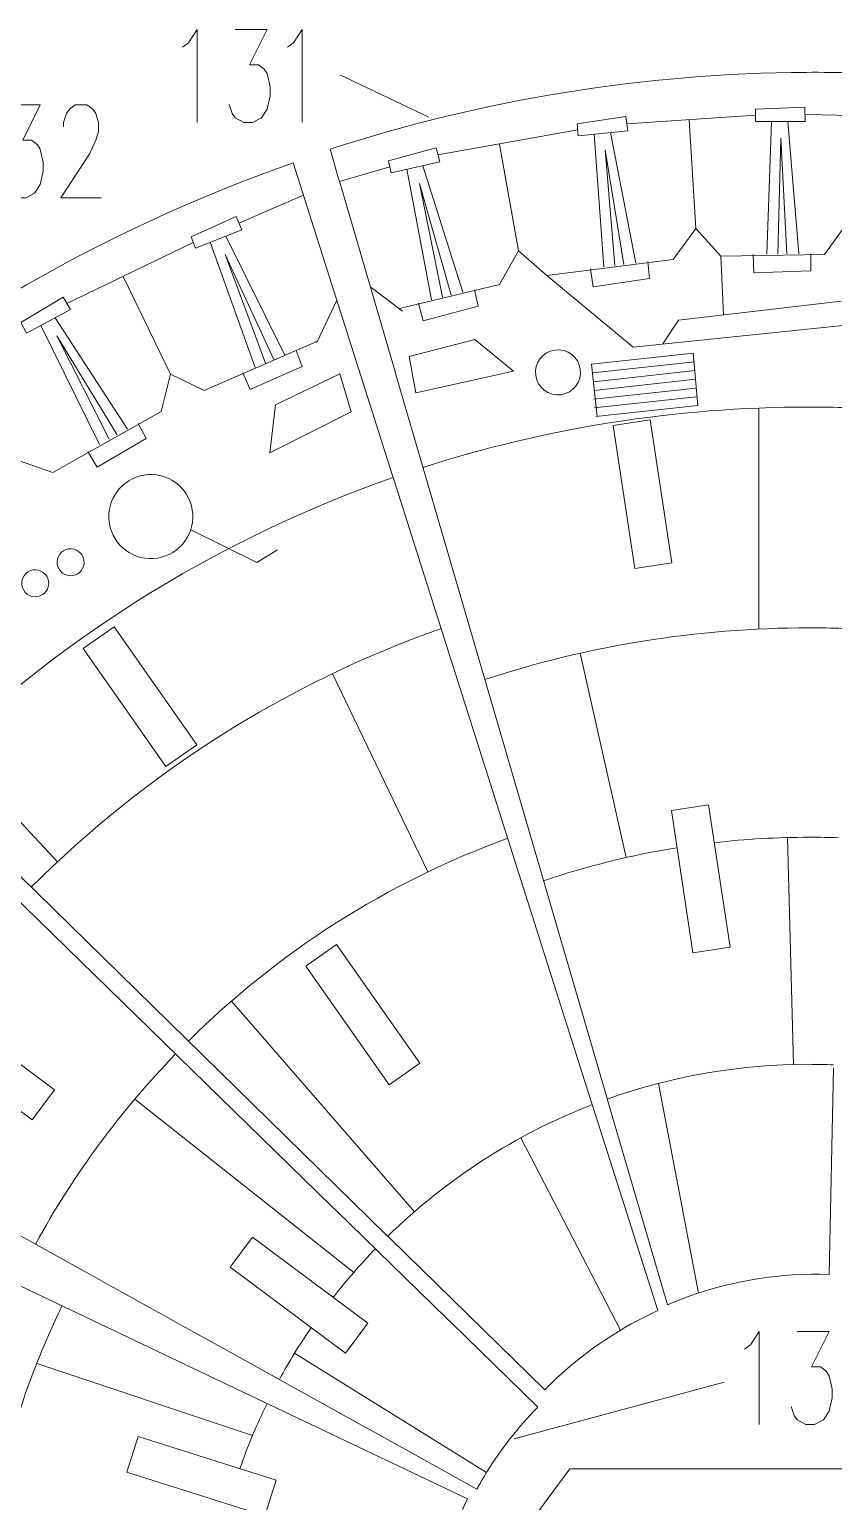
# Model space of a CAD drawing. Header units: millimetres. Extents: x -182 to 184, y -139 to 138.
# Drawn here: x -117.9 to -47, y 8.1 to 137.8 of the extents above; entities that cross this region are included whole.
import ezdxf

# ---------------------------------------------------------------- set-up
doc = ezdxf.new("R2010")
doc.units = ezdxf.units.MM
doc.header["$MEASUREMENT"] = 0
doc.layers.add('Layer 1', color=7, linetype='Continuous')

msp = doc.modelspace()

# ---------------------------------------------------------------- linework, layer by layer
at = {"layer": 'Layer 1', "color": 1, "lineweight": 9}
for points, knots in [([(-104.4362, 136.2726), (-104.4362, 136.2726), (-103.9271, 136.6588), (-103.9271, 136.6588), (-103.9271, 136.6588), (-103.9271, 136.6588), (-103.1556, 137.8292), (-103.1556, 137.8292), (-103.1556, 137.8292), (-103.1556, 137.8292), (-103.1556, 129.6369), (-103.1556, 129.6369)], [0, 0, 0, 0, 0.25, 0.25, 0.25, 0.25, 0.5, 0.5, 0.5, 0.5, 1, 1, 1, 1]), ([(-99.8075, 137.8292), (-99.8075, 137.8292), (-96.9839, 137.8292), (-96.9839, 137.8292), (-96.9839, 137.8292), (-96.9839, 137.8292), (-98.5268, 134.7161), (-98.5268, 134.7161), (-98.5268, 134.7161), (-98.5268, 134.7161), (-97.7554, 134.7161), (-97.7554, 134.7161), (-97.7554, 134.7161), (-97.7554, 134.7161), (-97.2385, 134.3182), (-97.2385, 134.3182), (-97.2385, 134.3182), (-97.2385, 134.3182), (-96.9839, 133.932), (-96.9839, 133.932), (-96.9839, 133.932), (-96.9839, 133.932), (-96.7216, 132.7617), (-96.7216, 132.7617), (-96.7216, 132.7617), (-96.7216, 132.7617), (-96.7216, 131.9776), (-96.7216, 131.9776), (-96.7216, 131.9776), (-96.7216, 131.9776), (-96.9839, 130.8072), (-96.9839, 130.8072), (-96.9839, 130.8072), (-96.9839, 130.8072), (-97.4931, 130.0348), (-97.4931, 130.0348), (-97.4931, 130.0348), (-97.4931, 130.0348), (-98.2645, 129.6369), (-98.2645, 129.6369), (-98.2645, 129.6369), (-98.2645, 129.6369), (-99.036, 129.6369), (-99.036, 129.6369), (-99.036, 129.6369), (-99.036, 129.6369), (-99.8075, 130.0348), (-99.8075, 130.0348), (-99.8075, 130.0348), (-99.8075, 130.0348), (-100.0698, 130.421), (-100.0698, 130.421), (-100.0698, 130.421), (-100.0698, 130.421), (-100.3243, 131.2051), (-100.3243, 131.2051)], [0, 0, 0, 0, 0.06666667, 0.06666667, 0.06666667, 0.06666667, 0.13333333, 0.13333333, 0.13333333, 0.13333333, 0.2, 0.2, 0.2, 0.2, 0.26666667, 0.26666667, 0.26666667, 0.26666667, 0.33333333, 0.33333333, 0.33333333, 0.33333333, 0.4, 0.4, 0.4, 0.4, 0.46666667, 0.46666667, 0.46666667, 0.46666667, 0.53333333, 0.53333333, 0.53333333, 0.53333333, 0.6, 0.6, 0.6, 0.6, 0.66666667, 0.66666667, 0.66666667, 0.66666667, 0.73333333, 0.73333333, 0.73333333, 0.73333333, 0.8, 0.8, 0.8, 0.8, 0.86666667, 0.86666667, 0.86666667, 0.86666667, 1, 1, 1, 1]), ([(-95.1787, 136.2726), (-95.1787, 136.2726), (-94.6695, 136.6588), (-94.6695, 136.6588), (-94.6695, 136.6588), (-94.6695, 136.6588), (-93.898, 137.8292), (-93.898, 137.8292), (-93.898, 137.8292), (-93.898, 137.8292), (-93.898, 129.6369), (-93.898, 129.6369)], [0, 0, 0, 0, 0.25, 0.25, 0.25, 0.25, 0.5, 0.5, 0.5, 0.5, 1, 1, 1, 1]), ([(-119.8123, 131.1807), (-119.8123, 131.1807), (-116.9887, 131.1807), (-116.9887, 131.1807), (-116.9887, 131.1807), (-116.9887, 131.1807), (-118.5316, 128.0676), (-118.5316, 128.0676), (-118.5316, 128.0676), (-118.5316, 128.0676), (-117.7602, 128.0676), (-117.7602, 128.0676), (-117.7602, 128.0676), (-117.7602, 128.0676), (-117.2433, 127.6696), (-117.2433, 127.6696), (-117.2433, 127.6696), (-117.2433, 127.6696), (-116.9887, 127.2835), (-116.9887, 127.2835), (-116.9887, 127.2835), (-116.9887, 127.2835), (-116.7264, 126.1131), (-116.7264, 126.1131), (-116.7264, 126.1131), (-116.7264, 126.1131), (-116.7264, 125.329), (-116.7264, 125.329), (-116.7264, 125.329), (-116.7264, 125.329), (-116.9887, 124.1587), (-116.9887, 124.1587), (-116.9887, 124.1587), (-116.9887, 124.1587), (-117.4979, 123.3862), (-117.4979, 123.3862), (-117.4979, 123.3862), (-117.4979, 123.3862), (-118.2693, 122.9884), (-118.2693, 122.9884), (-118.2693, 122.9884), (-118.2693, 122.9884), (-119.0408, 122.9884), (-119.0408, 122.9884), (-119.0408, 122.9884), (-119.0408, 122.9884), (-119.8123, 123.3862), (-119.8123, 123.3862), (-119.8123, 123.3862), (-119.8123, 123.3862), (-120.0746, 123.7724), (-120.0746, 123.7724), (-120.0746, 123.7724), (-120.0746, 123.7724), (-120.3291, 124.5566), (-120.3291, 124.5566)], [0, 0, 0, 0, 0.06666667, 0.06666667, 0.06666667, 0.06666667, 0.13333333, 0.13333333, 0.13333333, 0.13333333, 0.2, 0.2, 0.2, 0.2, 0.26666667, 0.26666667, 0.26666667, 0.26666667, 0.33333333, 0.33333333, 0.33333333, 0.33333333, 0.4, 0.4, 0.4, 0.4, 0.46666667, 0.46666667, 0.46666667, 0.46666667, 0.53333333, 0.53333333, 0.53333333, 0.53333333, 0.6, 0.6, 0.6, 0.6, 0.66666667, 0.66666667, 0.66666667, 0.66666667, 0.73333333, 0.73333333, 0.73333333, 0.73333333, 0.8, 0.8, 0.8, 0.8, 0.86666667, 0.86666667, 0.86666667, 0.86666667, 1, 1, 1, 1]), ([(-114.9289, 129.2379), (-114.9289, 129.2379), (-114.9289, 129.6241), (-114.9289, 129.6241), (-114.9289, 129.6241), (-114.9289, 129.6241), (-114.6743, 130.4083), (-114.6743, 130.4083), (-114.6743, 130.4083), (-114.6743, 130.4083), (-114.412, 130.7945), (-114.412, 130.7945), (-114.412, 130.7945), (-114.412, 130.7945), (-113.9028, 131.1807), (-113.9028, 131.1807), (-113.9028, 131.1807), (-113.9028, 131.1807), (-112.8691, 131.1807), (-112.8691, 131.1807), (-112.8691, 131.1807), (-112.8691, 131.1807), (-112.3599, 130.7945), (-112.3599, 130.7945), (-112.3599, 130.7945), (-112.3599, 130.7945), (-112.0976, 130.4083), (-112.0976, 130.4083), (-112.0976, 130.4083), (-112.0976, 130.4083), (-111.8431, 129.6241), (-111.8431, 129.6241), (-111.8431, 129.6241), (-111.8431, 129.6241), (-111.8431, 128.84), (-111.8431, 128.84), (-111.8431, 128.84), (-111.8431, 128.84), (-112.0976, 128.0676), (-112.0976, 128.0676), (-112.0976, 128.0676), (-112.0976, 128.0676), (-112.6145, 126.8973), (-112.6145, 126.8973), (-112.6145, 126.8973), (-112.6145, 126.8973), (-115.1835, 122.9884), (-115.1835, 122.9884), (-115.1835, 122.9884), (-115.1835, 122.9884), (-111.5885, 122.9884), (-111.5885, 122.9884)], [0, 0, 0, 0, 0.07142857, 0.07142857, 0.07142857, 0.07142857, 0.14285714, 0.14285714, 0.14285714, 0.14285714, 0.21428571, 0.21428571, 0.21428571, 0.21428571, 0.28571429, 0.28571429, 0.28571429, 0.28571429, 0.35714286, 0.35714286, 0.35714286, 0.35714286, 0.42857143, 0.42857143, 0.42857143, 0.42857143, 0.5, 0.5, 0.5, 0.5, 0.57142857, 0.57142857, 0.57142857, 0.57142857, 0.64285714, 0.64285714, 0.64285714, 0.64285714, 0.71428571, 0.71428571, 0.71428571, 0.71428571, 0.78571429, 0.78571429, 0.78571429, 0.78571429, 0.85714286, 0.85714286, 0.85714286, 0.85714286, 1, 1, 1, 1]), ([(-69.5447, 128.4399), (-69.5447, 128.4399), (-69.6554, 129.5018), (-69.6554, 129.5018), (-69.6554, 129.5018), (-69.6554, 129.5018), (-65.3535, 130.153), (-65.3535, 130.153), (-65.3535, 130.153), (-65.3535, 130.153), (-65.1776, 128.8945), (-65.1776, 128.8945), (-65.1776, 128.8945), (-65.1776, 128.8945), (-69.5447, 128.4399), (-69.5447, 128.4399)], [0, 0, 0, 0, 0.2, 0.2, 0.2, 0.2, 0.4, 0.4, 0.4, 0.4, 0.6, 0.6, 0.6, 0.6, 1, 1, 1, 1]), ([(-53.9259, 129.729), (-53.9259, 129.729), (-53.9217, 130.7966), (-53.9217, 130.7966), (-53.9217, 130.7966), (-53.9217, 130.7966), (-49.5747, 130.9815), (-49.5747, 130.9815), (-49.5747, 130.9815), (-49.5747, 130.9815), (-49.5351, 129.7113), (-49.5351, 129.7113), (-49.5351, 129.7113), (-49.5351, 129.7113), (-53.9259, 129.729), (-53.9259, 129.729)], [0, 0, 0, 0, 0.2, 0.2, 0.2, 0.2, 0.4, 0.4, 0.4, 0.4, 0.6, 0.6, 0.6, 0.6, 1, 1, 1, 1]), ([(-86.0497, 125.1963), (-86.0497, 125.1963), (-86.2822, 126.2383), (-86.2822, 126.2383), (-86.2822, 126.2383), (-86.2822, 126.2383), (-82.0842, 127.3816), (-82.0842, 127.3816), (-82.0842, 127.3816), (-82.0842, 127.3816), (-81.7642, 126.1518), (-81.7642, 126.1518), (-81.7642, 126.1518), (-81.7642, 126.1518), (-86.0497, 125.1963), (-86.0497, 125.1963)], [0, 0, 0, 0, 0.2, 0.2, 0.2, 0.2, 0.4, 0.4, 0.4, 0.4, 0.6, 0.6, 0.6, 0.6, 1, 1, 1, 1]), ([(-103.3014, 118.5505), (-103.3014, 118.5505), (-103.6934, 119.5435), (-103.6934, 119.5435), (-103.6934, 119.5435), (-103.6934, 119.5435), (-99.7249, 121.3271), (-99.7249, 121.3271), (-99.7249, 121.3271), (-99.7249, 121.3271), (-99.2171, 120.1622), (-99.2171, 120.1622), (-99.2171, 120.1622), (-99.2171, 120.1622), (-103.3014, 118.5505), (-103.3014, 118.5505)], [0, 0, 0, 0, 0.2, 0.2, 0.2, 0.2, 0.4, 0.4, 0.4, 0.4, 0.6, 0.6, 0.6, 0.6, 1, 1, 1, 1]), ([(-63.4288, 117.3548), (-63.4288, 117.3548), (-63.2798, 115.8653), (-63.2798, 115.8653), (-63.2798, 115.8653), (-63.2798, 115.8653), (-68.2488, 115.1497), (-68.2488, 115.1497), (-68.2488, 115.1497), (-68.2488, 115.1497), (-68.4732, 116.7422), (-68.4732, 116.7422)], [0, 0, 0, 0, 0.25, 0.25, 0.25, 0.25, 0.5, 0.5, 0.5, 0.5, 1, 1, 1, 1]), ([(-49.0375, 118.0505), (-49.0375, 118.0505), (-49.0496, 116.5536), (-49.0496, 116.5536), (-49.0496, 116.5536), (-49.0496, 116.5536), (-54.0666, 116.3765), (-54.0666, 116.3765), (-54.0666, 116.3765), (-54.0666, 116.3765), (-54.1185, 117.9839), (-54.1185, 117.9839)], [0, 0, 0, 0, 0.25, 0.25, 0.25, 0.25, 0.5, 0.5, 0.5, 0.5, 1, 1, 1, 1]), ([(-118.1918, 111.0679), (-118.1918, 111.0679), (-118.6948, 112.0096), (-118.6948, 112.0096), (-118.6948, 112.0096), (-118.6948, 112.0096), (-114.9562, 114.2352), (-114.9562, 114.2352), (-114.9562, 114.2352), (-114.9562, 114.2352), (-114.3186, 113.136), (-114.3186, 113.136), (-114.3186, 113.136), (-114.3186, 113.136), (-118.1918, 111.0679), (-118.1918, 111.0679)], [0, 0, 0, 0, 0.2, 0.2, 0.2, 0.2, 0.4, 0.4, 0.4, 0.4, 0.6, 0.6, 0.6, 0.6, 1, 1, 1, 1]), ([(-78.6955, 114.891), (-78.6955, 114.891), (-78.3756, 113.4286), (-78.3756, 113.4286), (-78.3756, 113.4286), (-78.3756, 113.4286), (-83.2288, 112.1444), (-83.2288, 112.1444), (-83.2288, 112.1444), (-83.2288, 112.1444), (-83.6354, 113.7003), (-83.6354, 113.7003)], [0, 0, 0, 0, 0.25, 0.25, 0.25, 0.25, 0.5, 0.5, 0.5, 0.5, 1, 1, 1, 1]), ([(-94.4309, 109.5172), (-94.4309, 109.5172), (-93.887, 108.1226), (-93.887, 108.1226), (-93.887, 108.1226), (-93.887, 108.1226), (-98.4808, 106.0977), (-98.4808, 106.0977), (-98.4808, 106.0977), (-98.4808, 106.0977), (-99.125, 107.5713), (-99.125, 107.5713)], [0, 0, 0, 0, 0.25, 0.25, 0.25, 0.25, 0.5, 0.5, 0.5, 0.5, 1, 1, 1, 1]), ([(-108.3467, 103.1081), (-108.3467, 103.1081), (-107.647, 101.7847), (-107.647, 101.7847), (-107.647, 101.7847), (-107.647, 101.7847), (-111.9791, 99.2479), (-111.9791, 99.2479), (-111.9791, 99.2479), (-111.9791, 99.2479), (-112.7875, 100.6382), (-112.7875, 100.6382)], [0, 0, 0, 0, 0.25, 0.25, 0.25, 0.25, 0.5, 0.5, 0.5, 0.5, 1, 1, 1, 1]), ([(-107.0793, 98.593), (-105.0353, 98.5062), (-103.4487, 96.7789), (-103.5355, 94.735), (-103.5355, 94.735), (-103.6223, 92.691), (-105.3495, 91.1045), (-107.3935, 91.1912), (-107.3935, 91.1912), (-109.4375, 91.278), (-111.024, 93.0053), (-110.9373, 95.0492), (-110.9373, 95.0492), (-110.8505, 97.0932), (-109.1232, 98.6797), (-107.0793, 98.593)], [0, 0, 0, 0, 0.2, 0.2, 0.2, 0.2, 0.4, 0.4, 0.4, 0.4, 0.6, 0.6, 0.6, 0.6, 1, 1, 1, 1]), ([(-54.8832, 21.5122), (-54.8832, 21.5122), (-54.3741, 21.8984), (-54.3741, 21.8984), (-54.3741, 21.8984), (-54.3741, 21.8984), (-53.6026, 23.0687), (-53.6026, 23.0687), (-53.6026, 23.0687), (-53.6026, 23.0687), (-53.6026, 14.8764), (-53.6026, 14.8764)], [0, 0, 0, 0, 0.25, 0.25, 0.25, 0.25, 0.5, 0.5, 0.5, 0.5, 1, 1, 1, 1]), ([(-50.2545, 23.0687), (-50.2545, 23.0687), (-47.4309, 23.0687), (-47.4309, 23.0687), (-47.4309, 23.0687), (-47.4309, 23.0687), (-48.9738, 19.9556), (-48.9738, 19.9556), (-48.9738, 19.9556), (-48.9738, 19.9556), (-48.2024, 19.9556), (-48.2024, 19.9556), (-48.2024, 19.9556), (-48.2024, 19.9556), (-47.6855, 19.5577), (-47.6855, 19.5577), (-47.6855, 19.5577), (-47.6855, 19.5577), (-47.4309, 19.1715), (-47.4309, 19.1715), (-47.4309, 19.1715), (-47.4309, 19.1715), (-47.1686, 18.0012), (-47.1686, 18.0012), (-47.1686, 18.0012), (-47.1686, 18.0012), (-47.1686, 17.2171), (-47.1686, 17.2171), (-47.1686, 17.2171), (-47.1686, 17.2171), (-47.4309, 16.0467), (-47.4309, 16.0467), (-47.4309, 16.0467), (-47.4309, 16.0467), (-47.9401, 15.2743), (-47.9401, 15.2743), (-47.9401, 15.2743), (-47.9401, 15.2743), (-48.7115, 14.8764), (-48.7115, 14.8764), (-48.7115, 14.8764), (-48.7115, 14.8764), (-49.483, 14.8764), (-49.483, 14.8764), (-49.483, 14.8764), (-49.483, 14.8764), (-50.2545, 15.2743), (-50.2545, 15.2743), (-50.2545, 15.2743), (-50.2545, 15.2743), (-50.5168, 15.6605), (-50.5168, 15.6605), (-50.5168, 15.6605), (-50.5168, 15.6605), (-50.7713, 16.4446), (-50.7713, 16.4446)], [0, 0, 0, 0, 0.06666667, 0.06666667, 0.06666667, 0.06666667, 0.13333333, 0.13333333, 0.13333333, 0.13333333, 0.2, 0.2, 0.2, 0.2, 0.26666667, 0.26666667, 0.26666667, 0.26666667, 0.33333333, 0.33333333, 0.33333333, 0.33333333, 0.4, 0.4, 0.4, 0.4, 0.46666667, 0.46666667, 0.46666667, 0.46666667, 0.53333333, 0.53333333, 0.53333333, 0.53333333, 0.6, 0.6, 0.6, 0.6, 0.66666667, 0.66666667, 0.66666667, 0.66666667, 0.73333333, 0.73333333, 0.73333333, 0.73333333, 0.8, 0.8, 0.8, 0.8, 0.86666667, 0.86666667, 0.86666667, 0.86666667, 1, 1, 1, 1])]:
    msp.add_open_spline(points, degree=3, knots=knots, dxfattribs=at)
at = {"layer": 'Layer 1', "lineweight": 9}
for points, knots in [([(-45.6388, 112.0878), (-45.6388, 112.0878), (-45.1727, 134.0087), (-45.1727, 134.0087), (-45.1727, 134.0087), (-46.5086, 134.0401), (-48.1155, 134.055), (-49.4509, 134.0479), (-49.4509, 134.0479), (-63.7022, 133.9591), (-77.8606, 131.6785), (-91.4339, 127.2764), (-91.4339, 127.2764), (-91.4339, 127.2764), (-90.6795, 124.6924), (-90.6795, 124.6924)], [0, 0, 0, 0, 0.2, 0.2, 0.2, 0.2, 0.4, 0.4, 0.4, 0.4, 0.6, 0.6, 0.6, 0.6, 1, 1, 1, 1]), ([(-93.8595, 123.478), (-93.8595, 123.478), (-94.6812, 126.0645), (-94.6812, 126.0645), (-94.6812, 126.0645), (-95.6829, 125.7162), (-96.6682, 125.3569), (-97.6611, 124.9861), (-97.6611, 124.9861), (-112.8199, 119.3043), (-126.8956, 111.0047), (-139.2096, 100.4723), (-139.2096, 100.4723), (-139.2096, 100.4723), (-139.289, 98.7578), (-139.289, 98.7578)], [0, 0, 0, 0, 0.2, 0.2, 0.2, 0.2, 0.4, 0.4, 0.4, 0.4, 0.6, 0.6, 0.6, 0.6, 1, 1, 1, 1]), ([(-61.2961, 90.8148), (-61.2961, 90.8148), (-64.572, 90.3182), (-64.572, 90.3182), (-64.572, 90.3182), (-64.572, 90.3182), (-66.4816, 102.9151), (-66.4816, 102.9151), (-66.4816, 102.9151), (-66.4816, 102.9151), (-63.2056, 103.4117), (-63.2056, 103.4117), (-63.2056, 103.4117), (-63.2056, 103.4117), (-61.2961, 90.8148), (-61.2961, 90.8148)], [0, 0, 0, 0, 0.2, 0.2, 0.2, 0.2, 0.4, 0.4, 0.4, 0.4, 0.6, 0.6, 0.6, 0.6, 1, 1, 1, 1]), ([(-103.1851, 74.7636), (-103.1851, 74.7636), (-105.9057, 72.855), (-105.9057, 72.855), (-105.9057, 72.855), (-105.9057, 72.855), (-113.2049, 83.2592), (-113.2049, 83.2592), (-113.2049, 83.2592), (-113.2049, 83.2592), (-110.4844, 85.1679), (-110.4844, 85.1679), (-110.4844, 85.1679), (-110.4844, 85.1679), (-103.1851, 74.7636), (-103.1851, 74.7636)], [0, 0, 0, 0, 0.2, 0.2, 0.2, 0.2, 0.4, 0.4, 0.4, 0.4, 0.6, 0.6, 0.6, 0.6, 1, 1, 1, 1]), ([(-56.1593, 56.9295), (-56.1593, 56.9295), (-59.4353, 56.4329), (-59.4353, 56.4329), (-59.4353, 56.4329), (-59.4353, 56.4329), (-61.3391, 68.9915), (-61.3391, 68.9915), (-61.3391, 68.9915), (-61.3391, 68.9915), (-58.0631, 69.4881), (-58.0631, 69.4881), (-58.0631, 69.4881), (-58.0631, 69.4881), (-56.1593, 56.9295), (-56.1593, 56.9295)], [0, 0, 0, 0, 0.2, 0.2, 0.2, 0.2, 0.4, 0.4, 0.4, 0.4, 0.6, 0.6, 0.6, 0.6, 1, 1, 1, 1]), ([(-83.5106, 46.7198), (-83.5106, 46.7198), (-86.2313, 44.8112), (-86.2313, 44.8112), (-86.2313, 44.8112), (-86.2313, 44.8112), (-93.5724, 55.2752), (-93.5724, 55.2752), (-93.5724, 55.2752), (-93.5724, 55.2752), (-90.8518, 57.1839), (-90.8518, 57.1839), (-90.8518, 57.1839), (-90.8518, 57.1839), (-83.5106, 46.7198), (-83.5106, 46.7198)], [0, 0, 0, 0, 0.2, 0.2, 0.2, 0.2, 0.4, 0.4, 0.4, 0.4, 0.6, 0.6, 0.6, 0.6, 1, 1, 1, 1]), ([(-117.6962, 41.7104), (-117.6962, 41.7104), (-127.8859, 49.2906), (-127.8859, 49.2906), (-127.8859, 49.2906), (-127.8859, 49.2906), (-125.9151, 51.9399), (-125.9151, 51.9399), (-125.9151, 51.9399), (-125.9151, 51.9399), (-115.7254, 44.3597), (-115.7254, 44.3597), (-115.7254, 44.3597), (-115.7254, 44.3597), (-117.6962, 41.7104), (-117.6962, 41.7104)], [0, 0, 0, 0, 0.2, 0.2, 0.2, 0.2, 0.4, 0.4, 0.4, 0.4, 0.6, 0.6, 0.6, 0.6, 1, 1, 1, 1]), ([(-66.912, 43.2818), (-66.912, 43.2818), (-61.695, 25.4123), (-61.695, 25.4123), (-61.695, 25.4123), (-61.1345, 25.6502), (-60.5008, 25.9007), (-59.9296, 26.1104), (-59.9296, 26.1104), (-55.9323, 27.5612), (-51.687, 28.2392), (-47.4246, 28.1007), (-47.4246, 28.1007), (-47.4246, 28.1007), (-47.0378, 46.2905), (-47.0378, 46.2905)], [0, 0, 0, 0, 0.2, 0.2, 0.2, 0.2, 0.4, 0.4, 0.4, 0.4, 0.6, 0.6, 0.6, 0.6, 1, 1, 1, 1]), ([(-90.075, 21.1629), (-90.075, 21.1629), (-100.2427, 28.7266), (-100.2427, 28.7266), (-100.2427, 28.7266), (-100.2427, 28.7266), (-98.2718, 31.376), (-98.2718, 31.376), (-98.2718, 31.376), (-98.2718, 31.376), (-88.1042, 23.8123), (-88.1042, 23.8123), (-88.1042, 23.8123), (-88.1042, 23.8123), (-90.075, 21.1629), (-90.075, 21.1629)], [0, 0, 0, 0, 0.2, 0.2, 0.2, 0.2, 0.4, 0.4, 0.4, 0.4, 0.6, 0.6, 0.6, 0.6, 1, 1, 1, 1]), ([(-62.5456, 24.9094), (-65.7275, 23.4543), (-68.6591, 21.5101), (-71.2336, 19.1517), (-71.2336, 19.1517), (-71.6689, 18.7519), (-72.0942, 18.3409), (-72.5094, 17.9192), (-72.5094, 17.9192), (-72.5094, 17.9192), (-86.1434, 31.2621), (-86.1434, 31.2621)], [0, 0, 0, 0, 0.25, 0.25, 0.25, 0.25, 0.5, 0.5, 0.5, 0.5, 1, 1, 1, 1]), ([(-87.8956, 14.3924), (-87.8956, 14.3924), (-78.4937, 9.1766), (-78.4937, 9.1766), (-78.4937, 9.1766), (-78.2926, 9.5409), (-78.0736, 9.9181), (-77.8593, 10.2745), (-77.8593, 10.2745), (-76.5225, 12.4902), (-74.9329, 14.5457), (-73.1218, 16.3978), (-73.1218, 16.3978), (-73.1218, 16.3978), (-80.7355, 23.8209), (-80.7355, 23.8209)], [0, 0, 0, 0, 0.2, 0.2, 0.2, 0.2, 0.4, 0.4, 0.4, 0.4, 0.6, 0.6, 0.6, 0.6, 1, 1, 1, 1]), ([(-96.1959, 9.9705), (-96.1959, 9.9705), (-97.1949, 6.8154), (-97.1949, 6.8154), (-97.1949, 6.8154), (-97.1949, 6.8154), (-109.3596, 10.6669), (-109.3596, 10.6669), (-109.3596, 10.6669), (-109.3596, 10.6669), (-108.3606, 13.822), (-108.3606, 13.822), (-108.3606, 13.822), (-108.3606, 13.822), (-96.1959, 9.9705), (-96.1959, 9.9705)], [0, 0, 0, 0, 0.2, 0.2, 0.2, 0.2, 0.4, 0.4, 0.4, 0.4, 0.6, 0.6, 0.6, 0.6, 1, 1, 1, 1]), ([(-32.6099, 0.5131), (-32.6099, 0.5131), (-32.6099, 1.8438), (-32.6099, 1.8438), (-32.6099, 1.8438), (-32.6099, 1.8438), (-39.327, 10.9552), (-39.327, 10.9552), (-39.327, 10.9552), (-39.327, 10.9552), (-70.3037, 10.9552), (-70.3037, 10.9552), (-70.3037, 10.9552), (-70.3037, 10.9552), (-77.3343, 1.4186), (-77.3343, 1.4186), (-77.3343, 1.4186), (-77.3343, 1.4186), (-77.3343, 0.5131), (-77.3343, 0.5131)], [0, 0, 0, 0, 0.16666667, 0.16666667, 0.16666667, 0.16666667, 0.33333333, 0.33333333, 0.33333333, 0.33333333, 0.5, 0.5, 0.5, 0.5, 0.66666667, 0.66666667, 0.66666667, 0.66666667, 1, 1, 1, 1]), ([(-79.3222, 8.3087), (-80.6913, 5.418), (-81.9597, 1.6277), (-82.1824, -1.5895), (-82.1824, -1.5895), (-82.1824, -1.5895), (-101.5561, 0.8467), (-101.5561, 0.8467)], [0, 0, 0, 0, 0.33333333, 0.33333333, 0.33333333, 0.33333333, 1, 1, 1, 1])]:
    msp.add_open_spline(points, degree=3, knots=knots, dxfattribs=at)
at = {"layer": 'Layer 1', "color": 1, "lineweight": 9}
for points in [[(-90.5843, 133.8287), (-90.5843, 133.8287), (-82.7198, 130.0989), (-82.7198, 130.0989)], [(-67.2867, 116.9039), (-67.2867, 116.9039), (-68.1455, 128.5855), (-68.1455, 128.5855)], [(-66.695, 128.7365), (-66.695, 128.7365), (-64.4833, 117.243), (-64.4833, 117.243)], [(-52.9215, 118.0171), (-52.9215, 118.0171), (-52.519, 129.7233), (-52.519, 129.7233)], [(-51.0608, 129.7174), (-51.0608, 129.7174), (-50.0979, 118.0527), (-50.0979, 118.0527)], [(-90.5156, 124.1546), (-90.5156, 124.1546), (-90.6858, 124.6904), (-90.6858, 124.6904)], [(-82.4756, 113.9979), (-82.4756, 113.9979), (-84.6766, 125.5024), (-84.6766, 125.5024)], [(-83.2533, 125.8198), (-83.2533, 125.8198), (-79.73, 114.6582), (-79.73, 114.6582)], [(-93.6893, 122.9422), (-93.6893, 122.9422), (-93.8595, 123.478), (-93.8595, 123.478)], [(-100.6362, 119.6022), (-100.6362, 119.6022), (-95.4165, 109.1261), (-95.4165, 109.1261)], [(-98.0256, 108.046), (-98.0256, 108.046), (-101.9927, 119.0669), (-101.9927, 119.0669)], [(-72.3327, 116.1341), (-72.3327, 116.1341), (-61.1751, 117.5654), (-61.1751, 117.5654)], [(-56.965, 117.8553), (-56.965, 117.8553), (-47.8324, 117.9815), (-47.8324, 117.9815)], [(-85.3211, 113.2184), (-85.3211, 113.2184), (-76.4812, 115.3602), (-76.4812, 115.3602)], [(-111.7497, 101.2355), (-111.7497, 101.2355), (-116.9508, 111.7305), (-116.9508, 111.7305)], [(-115.6644, 112.4174), (-115.6644, 112.4174), (-109.2811, 102.6068), (-109.2811, 102.6068)], [(-92.5443, 110.357), (-92.5443, 110.357), (-102.5491, 106.0094), (-102.5491, 106.0094)], [(-59.4052, 109.2977), (-59.4052, 109.2977), (-59.0046, 104.6885), (-59.0046, 104.6885)], [(-85.5772, 107.2162), (-85.5772, 107.2162), (-85.735, 107.7558), (-85.735, 107.7558)], [(-68.3906, 108.313), (-68.3906, 108.313), (-67.8866, 103.7151), (-67.8866, 103.7151)], [(-106.3389, 104.1531), (-106.3389, 104.1531), (-115.89, 98.7698), (-115.89, 98.7698)], [(-85.7877, 98.0706), (-85.7877, 98.0706), (-85.9583, 98.6062), (-85.9583, 98.6062)], [(-68.2269, 42.7939), (-68.2269, 42.7939), (-68.3975, 43.3295), (-68.3975, 43.3295)], [(-66.9118, 43.2819), (-66.9118, 43.2819), (-67.0696, 43.8215), (-67.0696, 43.8215)], [(-91.3035, 34.1244), (-91.3035, 34.1244), (-90.9009, 33.732), (-90.9009, 33.732)], [(-86.1434, 31.2621), (-86.1434, 31.2621), (-86.5452, 31.6553), (-86.5452, 31.6553)], [(-81.138, 24.2134), (-81.138, 24.2134), (-80.7354, 23.821), (-80.7354, 23.821)], [(-102.3245, 22.3968), (-102.3245, 22.3968), (-101.8329, 22.1242), (-101.8329, 22.1242)], [(-56.681, 18.6051), (-56.681, 18.6051), (-75.2079, 13.5976), (-75.2079, 13.5976)], [(-97.2463, 16.8423), (-97.2463, 16.8423), (-96.7387, 16.6007), (-96.7387, 16.6007)], [(-88.3957, 14.6498), (-88.3957, 14.6498), (-87.8881, 14.4082), (-87.8881, 14.4082)]]:
    msp.add_open_spline(points, degree=3, dxfattribs=at)
at = {"layer": 'Layer 1', "color": 5, "lineweight": 9}
for points in [[(-53.9237, 130.2627), (-53.9237, 130.2627), (-65.2655, 129.5237), (-65.2655, 129.5237)], [(-59.7618, 129.8474), (-59.7618, 129.8474), (-59.1722, 120.2943), (-59.1722, 120.2943)], [(-49.5549, 130.3463), (-49.5549, 130.3463), (-45.2525, 130.2548), (-45.2525, 130.2548)], [(-69.6, 128.9708), (-69.6, 128.9708), (-81.9242, 126.7667), (-81.9242, 126.7667)], [(-76.4946, 127.7233), (-76.4946, 127.7233), (-74.8065, 118.3021), (-74.8065, 118.3021)], [(-86.1659, 125.7173), (-86.1659, 125.7173), (-90.6007, 124.4225), (-90.6007, 124.4225)], [(-99.471, 120.7446), (-99.471, 120.7446), (-93.7744, 123.2101), (-93.7744, 123.2101)], [(-47.8324, 117.9815), (-47.8324, 117.9815), (-45.4863, 121.2668), (-45.4863, 121.2668)], [(-103.4973, 119.047), (-103.4973, 119.047), (-114.6373, 113.6856), (-114.6373, 113.6856)], [(-56.9651, 117.8553), (-56.9651, 117.8553), (-56.7443, 112.68), (-56.7443, 112.68)], [(-109.6622, 116.0611), (-109.6622, 116.0611), (-105.5131, 107.4359), (-105.5131, 107.4359)], [(-87.8149, 115.0804), (-87.8149, 115.0804), (-85.0417, 113.0098), (-85.0417, 113.0098)], [(-90.8353, 113.9583), (-90.8353, 113.9583), (-92.5934, 110.2234), (-92.5934, 110.2234)], [(-59.4052, 109.2977), (-59.4052, 109.2977), (-68.3905, 108.3129), (-68.3905, 108.3129)], [(-59.3092, 108.5327), (-59.3092, 108.5327), (-68.2946, 107.5479), (-68.2946, 107.5479)], [(-59.2295, 107.7659), (-59.2295, 107.7659), (-68.2148, 106.7811), (-68.2148, 106.7811)], [(-59.1769, 106.9963), (-59.1769, 106.9963), (-68.1622, 106.0115), (-68.1622, 106.0115)], [(-59.1834, 106.2199), (-59.1834, 106.2199), (-68.1687, 105.2351), (-68.1687, 105.2351)], [(-59.1549, 105.4477), (-59.1549, 105.4477), (-68.1402, 104.4629), (-68.1402, 104.4629)], [(-59.0046, 104.6886), (-59.0046, 104.6886), (-67.99, 103.7038), (-67.99, 103.7038)], [(-53.6284, 84.9803), (-53.6284, 84.9803), (-53.6292, 104.4574), (-53.6292, 104.4574)], [(-127.7529, 71.9835), (-116.0714, 83.6693), (-101.7997, 92.7659), (-85.873, 98.3384)], [(-117.7854, 62.2287), (-107.6828, 72.3045), (-95.3742, 80.1697), (-81.6474, 85.0373)], [(-65.3176, 64.8393), (-65.3176, 64.8393), (-69.3706, 82.8521), (-69.3706, 82.8521)], [(-91.2316, 81.0463), (-91.2316, 81.0463), (-82.8265, 63.5655), (-82.8265, 63.5655)], [(-124.9834, 74.6602), (-124.9834, 74.6602), (-115.4662, 64.4668), (-115.4662, 64.4668)], [(-103.9248, 48.664), (-96.0188, 56.5016), (-86.4394, 62.6541), (-75.7703, 66.5378)], [(-50.5771, 46.5949), (-50.5771, 46.5949), (-51.0961, 66.6029), (-51.0961, 66.6029)], [(-72.6081, 62.7927), (-68.8152, 64.0741), (-64.883, 65.0534), (-60.8404, 65.7015)], [(-100.1204, 52.1932), (-100.1204, 52.1932), (-84.0028, 33.6155), (-84.0028, 33.6155)], [(-117.4136, 30.7674), (-114.0485, 36.904), (-109.8797, 42.5375), (-105.0493, 47.5262)], [(-62.4774, 44.933), (-62.4774, 44.933), (-58.9551, 26.4471), (-58.9551, 26.4471)], [(-108.6587, 43.5324), (-108.6587, 43.5324), (-89.3519, 28.2671), (-89.3519, 28.2671)], [(-86.3443, 31.4587), (-81.2283, 36.4605), (-75.1071, 40.4386), (-68.3122, 43.0617)], [(-74.617, 40.1384), (-74.617, 40.1384), (-65.8377, 23.1764), (-65.8377, 23.1764)], [(-91.1513, 26.079), (-89.9896, 27.5705), (-88.7501, 28.9985), (-87.4391, 30.3568)], [(-121.6971, 3.3793), (-120.6403, 11.1493), (-118.3643, 18.5317), (-115.0684, 25.3273)], [(-95.9022, 18.834), (-95.0435, 20.41), (-94.1072, 21.9379), (-93.0989, 23.4123)], [(-94.5583, 21.1585), (-94.5583, 21.1585), (-77.6324, 10.6454), (-77.6324, 10.6454)], [(-117.3022, 20.2352), (-117.3022, 20.2352), (-98.2744, 13.8865), (-98.2744, 13.8865)], [(-99.3873, 10.9809), (-98.699, 12.9498), (-97.8981, 14.8659), (-96.9925, 16.7215)]]:
    msp.add_open_spline(points, degree=3, dxfattribs=at)
for points, knots in [([(-66.3161, 117.0282), (-66.3161, 117.0282), (-67.1635, 127.2038), (-67.1635, 127.2038), (-67.1635, 127.2038), (-67.1635, 127.2038), (-65.5233, 117.1242), (-65.5233, 117.1242)], [0, 0, 0, 0, 0.33333333, 0.33333333, 0.33333333, 0.33333333, 1, 1, 1, 1]), ([(-51.9431, 118.0362), (-51.9431, 118.0362), (-51.6914, 128.244), (-51.6914, 128.244), (-51.6914, 128.244), (-51.6914, 128.244), (-51.1446, 118.0465), (-51.1446, 118.0465)], [0, 0, 0, 0, 0.33333333, 0.33333333, 0.33333333, 0.33333333, 1, 1, 1, 1]), ([(-81.5257, 114.2333), (-81.5257, 114.2333), (-83.5418, 124.2432), (-83.5418, 124.2432), (-83.5418, 124.2432), (-83.5418, 124.2432), (-80.7493, 114.4203), (-80.7493, 114.4203)], [0, 0, 0, 0, 0.33333333, 0.33333333, 0.33333333, 0.33333333, 1, 1, 1, 1]), ([(-61.1752, 117.5654), (-61.1752, 117.5654), (-59.1722, 120.2944), (-59.1722, 120.2944), (-59.1722, 120.2944), (-59.1722, 120.2944), (-56.9651, 117.8553), (-56.9651, 117.8553)], [0, 0, 0, 0, 0.33333333, 0.33333333, 0.33333333, 0.33333333, 1, 1, 1, 1]), ([(-76.4812, 115.3603), (-76.4812, 115.3603), (-74.8066, 118.3022), (-74.8066, 118.3022), (-74.8066, 118.3022), (-74.8066, 118.3022), (-72.3327, 116.1341), (-72.3327, 116.1341)], [0, 0, 0, 0, 0.33333333, 0.33333333, 0.33333333, 0.33333333, 1, 1, 1, 1]), ([(-97.1241, 108.4266), (-97.1241, 108.4266), (-100.6756, 117.9999), (-100.6756, 117.9999), (-100.6756, 117.9999), (-100.6756, 117.9999), (-96.3863, 108.7322), (-96.3863, 108.7322)], [0, 0, 0, 0, 0.33333333, 0.33333333, 0.33333333, 0.33333333, 1, 1, 1, 1]), ([(-45.6447, 111.8068), (-45.6447, 111.8068), (-64.7031, 109.835), (-64.7031, 109.835), (-64.7031, 109.835), (-64.7031, 109.835), (-72.3327, 116.1341), (-72.3327, 116.1341)], [0, 0, 0, 0, 0.33333333, 0.33333333, 0.33333333, 0.33333333, 1, 1, 1, 1]), ([(-46.3668, 113.8933), (-46.3668, 113.8933), (-60.7225, 112.215), (-60.7225, 112.215), (-60.7225, 112.215), (-60.7225, 112.215), (-62.0913, 110.1052), (-62.0913, 110.1052)], [0, 0, 0, 0, 0.33333333, 0.33333333, 0.33333333, 0.33333333, 1, 1, 1, 1]), ([(-110.8976, 101.7166), (-110.8976, 101.7166), (-115.5202, 110.8211), (-115.5202, 110.8211), (-115.5202, 110.8211), (-115.5202, 110.8211), (-110.1995, 102.1046), (-110.1995, 102.1046)], [0, 0, 0, 0, 0.33333333, 0.33333333, 0.33333333, 0.33333333, 1, 1, 1, 1]), ([(-78.6595, 110.498), (-78.6595, 110.498), (-84.4535, 109.0081), (-84.4535, 109.0081), (-84.4535, 109.0081), (-84.4535, 109.0081), (-83.8614, 105.7894), (-83.8614, 105.7894), (-83.8614, 105.7894), (-83.8614, 105.7894), (-75.2572, 107.6983), (-75.2572, 107.6983), (-75.2572, 107.6983), (-75.2572, 107.6983), (-78.6595, 110.498), (-78.6595, 110.498)], [0, 0, 0, 0, 0.2, 0.2, 0.2, 0.2, 0.4, 0.4, 0.4, 0.4, 0.6, 0.6, 0.6, 0.6, 1, 1, 1, 1]), ([(-71.2141, 109.5829), (-70.1203, 109.5139), (-69.2897, 108.5712), (-69.3587, 107.4774), (-69.3587, 107.4774), (-69.4278, 106.3836), (-70.3704, 105.553), (-71.4643, 105.622), (-71.4643, 105.622), (-72.5581, 105.6911), (-73.3887, 106.6337), (-73.3196, 107.7275), (-73.3196, 107.7275), (-73.2506, 108.8214), (-72.308, 109.652), (-71.2141, 109.5829)], [0, 0, 0, 0, 0.2, 0.2, 0.2, 0.2, 0.4, 0.4, 0.4, 0.4, 0.6, 0.6, 0.6, 0.6, 1, 1, 1, 1]), ([(-106.339, 104.1531), (-106.339, 104.1531), (-105.5132, 107.436), (-105.5132, 107.436), (-105.5132, 107.436), (-105.5132, 107.436), (-102.5491, 106.0094), (-102.5491, 106.0094)], [0, 0, 0, 0, 0.33333333, 0.33333333, 0.33333333, 0.33333333, 1, 1, 1, 1]), ([(-96.2395, 104.734), (-96.2395, 104.734), (-90.5621, 107.4723), (-90.5621, 107.4723), (-90.5621, 107.4723), (-90.5621, 107.4723), (-89.5789, 104.1202), (-89.5789, 104.1202), (-89.5789, 104.1202), (-89.5789, 104.1202), (-96.7496, 100.5186), (-96.7496, 100.5186), (-96.7496, 100.5186), (-96.7496, 100.5186), (-96.2395, 104.734), (-96.2395, 104.734)], [0, 0, 0, 0, 0.2, 0.2, 0.2, 0.2, 0.4, 0.4, 0.4, 0.4, 0.6, 0.6, 0.6, 0.6, 1, 1, 1, 1]), ([(-83.2434, 99.2215), (-72.5036, 102.6784), (-61.0505, 104.5456), (-49.1613, 104.5456), (-49.1613, 104.5456), (-48.037, 104.5456), (-46.9165, 104.5288), (-45.8002, 104.4957)], [0, 0, 0, 0, 0.33333333, 0.33333333, 0.33333333, 0.33333333, 1, 1, 1, 1]), ([(-119.4451, 96.4961), (-119.4451, 96.4961), (-118.9965, 99.8514), (-118.9965, 99.8514), (-118.9965, 99.8514), (-118.9965, 99.8514), (-115.8899, 98.7698), (-115.8899, 98.7698)], [0, 0, 0, 0, 0.33333333, 0.33333333, 0.33333333, 0.33333333, 1, 1, 1, 1]), ([(-103.7241, 93.7122), (-103.7241, 93.7122), (-97.8889, 90.8342), (-97.8889, 90.8342), (-97.8889, 90.8342), (-97.8889, 90.8342), (-96.0759, 91.9643), (-96.0759, 91.9643)], [0, 0, 0, 0, 0.33333333, 0.33333333, 0.33333333, 0.33333333, 1, 1, 1, 1]), ([(-114.2571, 92.0598), (-113.6001, 92.0319), (-113.0902, 91.4767), (-113.1181, 90.8197), (-113.1181, 90.8197), (-113.146, 90.1627), (-113.7011, 89.6528), (-114.3581, 89.6807), (-114.3581, 89.6807), (-115.0152, 89.7086), (-115.5251, 90.2637), (-115.4972, 90.9207), (-115.4972, 90.9207), (-115.4693, 91.5777), (-114.9142, 92.0876), (-114.2571, 92.0598)], [0, 0, 0, 0, 0.2, 0.2, 0.2, 0.2, 0.4, 0.4, 0.4, 0.4, 0.6, 0.6, 0.6, 0.6, 1, 1, 1, 1]), ([(-117.3813, 90.2062), (-116.7243, 90.1783), (-116.2144, 89.6232), (-116.2422, 88.9662), (-116.2422, 88.9662), (-116.2701, 88.3092), (-116.8253, 87.7992), (-117.4823, 87.8271), (-117.4823, 87.8271), (-118.1393, 87.855), (-118.6492, 88.4102), (-118.6213, 89.0672), (-118.6213, 89.0672), (-118.5934, 89.7242), (-118.0383, 90.2341), (-117.3813, 90.2062)], [0, 0, 0, 0, 0.2, 0.2, 0.2, 0.2, 0.4, 0.4, 0.4, 0.4, 0.6, 0.6, 0.6, 0.6, 1, 1, 1, 1]), ([(-77.7862, 80.5293), (-68.7798, 83.4871), (-59.1574, 85.0872), (-49.1613, 85.0872), (-49.1613, 85.0872), (-48.1751, 85.0872), (-47.1926, 85.0715), (-46.2139, 85.0406)], [0, 0, 0, 0, 0.33333333, 0.33333333, 0.33333333, 0.33333333, 1, 1, 1, 1]), ([(-57.5574, 66.1518), (-54.8023, 66.4664), (-52.0006, 66.628), (-49.1613, 66.628), (-49.1613, 66.628), (-48.3061, 66.628), (-47.4543, 66.6133), (-46.6063, 66.5842)], [0, 0, 0, 0, 0.33333333, 0.33333333, 0.33333333, 0.33333333, 1, 1, 1, 1]), ([(-66.9907, 43.5517), (-61.4172, 45.5341), (-55.4152, 46.6134), (-49.1613, 46.6134), (-49.1613, 46.6134), (-48.4481, 46.6134), (-47.7382, 46.5993), (-47.0318, 46.5715)], [0, 0, 0, 0, 0.33333333, 0.33333333, 0.33333333, 0.33333333, 1, 1, 1, 1])]:
    msp.add_open_spline(points, degree=3, knots=knots, dxfattribs=at)
at = {"layer": 'Layer 1', "lineweight": 9}
for points in [[(-90.5219, 124.1526), (-90.5219, 124.1526), (-85.7349, 107.7558), (-85.7349, 107.7558)], [(-85.9581, 98.6063), (-85.9581, 98.6063), (-93.6893, 122.9422), (-93.6893, 122.9422)], [(-85.5774, 107.2161), (-85.5774, 107.2161), (-67.0695, 43.8215), (-67.0695, 43.8215)], [(-68.3974, 43.3296), (-68.3974, 43.3296), (-85.7879, 98.0705), (-85.7879, 98.0705)], [(-91.3036, 34.1244), (-91.3036, 34.1244), (-136.8036, 78.4854), (-136.8036, 78.4854)], [(-127.5521, 71.7868), (-127.5521, 71.7868), (-86.5452, 31.6553), (-86.5452, 31.6553)], [(-158.2747, 53.4353), (-158.2747, 53.4353), (-102.3245, 22.3968), (-102.3245, 22.3968)], [(-62.5456, 24.9094), (-62.5456, 24.9094), (-68.2272, 42.7937), (-68.2272, 42.7937)], [(-97.2463, 16.8423), (-97.2463, 16.8423), (-149.0586, 41.51), (-149.0586, 41.51)], [(-81.138, 24.2134), (-81.138, 24.2134), (-90.901, 33.7319), (-90.901, 33.7319)], [(-101.8329, 22.1241), (-101.8329, 22.1241), (-88.3882, 14.6656), (-88.3882, 14.6656)], [(-79.3222, 8.3087), (-79.3222, 8.3087), (-96.7387, 16.6007), (-96.7387, 16.6007)]]:
    msp.add_open_spline(points, degree=3, dxfattribs=at)

doc.saveas('drawing.dxf')
